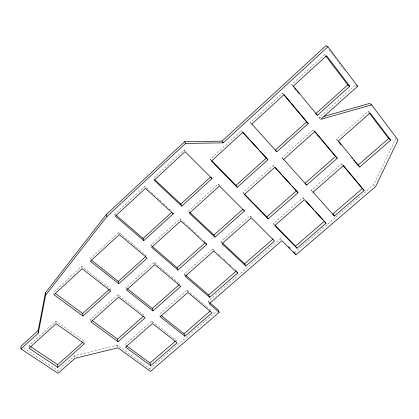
<?xml version="1.0" encoding="UTF-8"?>
<svg xmlns="http://www.w3.org/2000/svg" width="419" height="419" viewBox="0 0 419 419"><rect width="100%" height="100%" fill="white"/><g stroke="black" fill="none" stroke-linecap="round" stroke-linejoin="round"><path stroke-width="0.31" stroke-dasharray="2.1 1.57" d="M294.484 252.746L373.738 184.664L395.924 138.385M115.099 215.125L114.827 214.067L144.712 186.35L149.483 190.734M184.994 150.746L184.082 149.834L153.364 178.321L153.763 179.285M110.595 290.404L110.223 288.597L81.805 266.395L53.7 292.242L53.836 294.101M146.509 255.847L118.792 232.372L89.938 258.911L90.137 260.068M211.16 160.608L210.312 159.257L241.454 130.738L242.329 131.697M251.515 123.678L250.473 122.474L282.479 93.159L283.679 94.238M292.577 85.67L291.755 84.664L324.667 54.517L325.61 55.125M29.005 346.639L28.99 345.565L55.895 321.122L84.083 341.087L84.287 342.653M151.233 246.246L150.861 245.141L179.992 218.786L182.841 221.405M219.708 185.476L218.325 184.093L188.424 211.155L189.147 212.69M90.886 321.258L90.604 319.351L118.048 294.709L144.466 315.355L144.801 316.586M126.423 289.377L125.988 287.581L154.14 262.304L179.887 284.108M319.817 118.587L318.938 117.818L355.631 84.916M243.664 193.583L243.025 192.62L273.319 165.526L274.194 166.479M282.851 158.555L282.092 157.68L313.197 129.859L314.486 131.063M57.963 371.726L57.885 370.632L74.739 355.637L117.446 345.214L149.813 368.788L150.206 370.365M184.978 275.697L184.308 273.979L212.705 248.865L216.042 251.934M221.478 242.664L220.923 241.595L250.049 215.837L251.437 217.22M337.793 140.815L336.562 139.318L368.055 111.47L369.579 112.58M176.703 341.291L176.378 340.286L151.751 321.043L124.941 344.586L125.271 346.136M205.959 306.184L186.979 290.116L159.508 314.234L160.063 316.078M274.419 225.087L273.371 223.568L302.853 197.768L304.173 199.208M312.202 191.237L311.385 190.305L341.637 163.839L342.999 165.144M208.652 302.513L208.154 301.329L280.463 238.584L281.819 239.951M149.813 368.788L216.675 311.16M318.938 117.818L321.436 117.111M23.668 348.011L57.885 370.632M28.99 345.565L30.074 346.288M90.604 319.351L91.635 320.116M125.988 287.581L126.999 288.382M291.755 84.664L292.588 85.361M206.462 306.608L210.956 310.416M208.154 301.329L209.107 302.146M114.827 214.067L115.801 214.91M150.861 245.141L151.851 245.995M184.308 273.979L185.282 274.822M336.562 139.318L337.934 140.543M151.39 192.489L155.208 195.998M157.115 197.752L161.409 201.701M163.316 203.456L167.134 206.965M169.04 208.72L171.429 210.914M183.318 221.84L184.742 223.154M186.638 224.898L188.54 226.648M189.016 227.082L197.092 234.509M197.569 234.944L200.418 237.563M203.744 240.621L205.645 242.371M218.43 254.124L221.29 256.758M223.673 258.947L225.584 260.702M229.397 264.211L231.304 265.965M235.122 269.475L236.552 270.789M373.738 184.664L374.905 185.743M220.923 241.595L221.871 242.486M210.312 159.257L211.228 160.194M243.025 192.62L243.942 193.557M273.371 223.568L274.272 224.49M250.473 122.474L251.342 123.443M282.092 157.68L282.956 158.649M311.385 190.305L312.26 191.274M282.479 93.159L283.312 94.149M313.197 129.859L314.025 130.848M341.637 163.839L342.464 164.829M302.853 197.768L304.037 199.198M273.319 165.526L274.052 166.422M241.454 130.738L242.119 131.561M324.667 54.517L325.453 55.544M368.055 111.47L368.846 112.507M329.14 49.767L330.308 51.317M330.696 51.836L331.864 53.386M332.257 53.899L344.722 70.444M280.463 238.584L281.17 239.621M250.049 215.837L251.012 217.346M218.325 184.093L219.189 185.523M184.082 149.834L184.575 150.72M212.705 248.865L213.501 250.494M179.992 218.786L180.678 220.347M186.979 290.116L187.654 291.87M144.712 186.35L145.079 187.335M154.14 262.304L154.7 264.012M151.751 321.043L152.275 322.908M118.792 232.372L119.216 234.017M118.048 294.709L118.451 296.532M117.446 345.214L117.854 347.288M81.805 266.395L82.066 268.16M74.739 355.637L74.907 357.239M55.895 321.122L56.036 323.054"/><path stroke-width="0.63" d="M20.95 348.917L20.955 346.22L38.181 330.523L45.451 292.771L106.416 214.402L184.564 141.711L222.054 141.124L326.024 45.629L327.93 46.802L357.637 86.277L320.703 119.363L371.632 104.87L398.05 139.972L375.681 186.465L295.95 254.862L281.877 240.658L209.149 303.691L219.195 312.26L150.473 371.417L117.954 347.807L75.022 358.308L58.079 373.371L20.95 348.917L38.276 333.152L45.587 295.259L45.451 292.771M45.587 295.259L106.924 216.523L185.559 143.445L223.264 142.832L327.93 46.802M251.861 124.076L284.082 94.6L308.274 123.516L276.765 151.809L251.777 123.93M172.822 212.821L173.262 213.847L143.79 240.632L143.089 238.437L171.9 212.229M211.501 177.651L212.061 178.588L181.794 206.096L180.861 204.074L210.464 177.143M82.972 316.026L53.883 294.719L82.15 268.747L110.721 291.006L82.972 316.026L82.632 313.496L109.254 289.471M118.75 283.768L90.336 261.226L119.357 234.561L147.221 258.104L118.75 283.768L118.205 281.39L145.55 256.711M266.447 158.026L267.888 159.786L237.217 187.324L235.97 185.428L266.447 158.026L259.869 150.845M308.274 123.516L306.577 121.95L275.273 150.091L276.765 151.809M349.771 86.251L347.807 84.884L315.643 113.8L317.398 115.325L349.771 86.251L326.553 55.732L293.415 86.057L317.398 115.325M283.611 159.429L314.915 131.461L337.295 158.214L306.671 185.104L283.391 159.131M57.838 367.39L84.423 343.7L56.083 323.698L29.031 348.252L57.838 367.39L57.649 364.671L83.124 341.941M206.158 243.444L206.677 244.523L177.949 270.025L177.085 267.751L205.158 242.8M243.832 209.982L244.46 210.977L214.989 237.144L213.905 235.022L242.716 209.421M118.032 341.705L90.981 321.892L118.582 297.134L145.131 317.822L118.032 341.705L117.519 339.133L143.487 316.219M152.972 310.914L126.569 289.974L154.883 264.578L180.751 286.434L152.972 310.914L152.265 308.478L179.4 284.532M296.479 190.813L298.035 192.688L268.191 218.891L266.819 216.885L296.479 190.813L292.111 186.041M337.295 158.214L335.499 156.512L305.063 183.265L306.671 185.104M313.014 192.169L343.454 165.578L364.216 190.399L334.43 216.015L312.694 191.761M237.133 271.905L237.714 273.02L209.704 297.354L208.704 295.013L236.065 271.213M245.817 265.981L222.033 243.732L251.337 217.849L274.534 241.035L245.817 265.981L244.607 263.781L273.157 238.95M357.852 165.285L388.643 138.5L390.733 140.093L359.743 167.013L355.396 162.289M150.709 365.64L125.491 347.168L152.448 323.526L177.185 342.8L150.709 365.64L150.049 363.032L175.404 341.129M184.842 336.195L160.247 316.691L187.88 292.457L211.956 312.804L184.842 336.195L183.993 333.707L209.977 311.265M296.971 248.221L295.489 246.126L324.374 221.263L326.024 223.238L296.971 248.221L274.764 225.595L304.43 199.674L326.024 223.238M364.216 190.399L362.335 188.581L332.728 214.067L334.43 216.015M323.939 116.398L369.579 103.425L371.632 104.87M30.613 346.644L57.649 364.671M356.632 85.596L357.637 86.277M55.277 293.4L82.632 313.496M92.154 320.493L117.519 339.133M126.512 345.738L150.049 363.032M91.452 260.115L118.205 281.39M127.507 288.785L152.265 308.478M161.037 315.455L183.993 333.707M209.584 302.549L218.163 309.882L219.195 312.26M143.79 240.632L115.377 216.183L145.451 188.32L173.262 213.847M177.949 270.025L151.599 247.351L180.903 220.865L206.677 244.523M209.704 297.354L185.203 276.268L213.769 251.039L237.714 273.02M116.288 215.329L143.089 238.437M152.348 246.424L177.085 267.751M185.769 275.241L208.704 295.013M181.794 206.096L154.161 180.249L185.072 151.605L212.061 178.588M214.989 237.144L189.388 213.198L219.477 185.999L244.46 210.977M154.789 179.651L180.861 204.074M189.367 212.04L213.905 235.022M222.342 242.926L244.607 263.781M288.602 246.807L289.958 248.179M293.578 251.829L295.95 254.862M211.689 160.66L235.97 185.428M244.397 194.023L266.819 216.885M275.178 225.406L295.489 246.126M237.217 187.324L211.443 161.058L242.784 132.383L267.888 159.786M268.191 218.891L244.303 194.547L274.785 167.312L298.035 192.688M242.769 132.174L249.787 139.831M250.662 140.789L258.554 149.41M275.068 167.432L281.62 174.592M282.495 175.545L290.802 184.611M305.928 201.125L313.836 209.757M315.151 211.192L323.054 219.823M283.726 94.647L306.577 121.95M314.433 131.341L335.499 156.512M342.878 165.327L362.335 188.581M359.743 167.013L338.39 140.946L370.087 112.952L390.733 140.093M292.991 86.173L293.813 87.173M294.636 88.179L295.872 89.687M296.694 90.693L299.166 93.704M338.61 141.816L341.066 144.812M351.709 157.795L352.526 158.791M353.756 160.288L354.574 161.289M325.846 56.057L347.807 84.884M369.244 113.025L388.643 138.5M222.054 141.124L223.264 142.832M184.564 141.711L185.559 143.445M106.416 214.402L106.924 216.523M38.181 330.523L38.276 333.152"/></g></svg>
